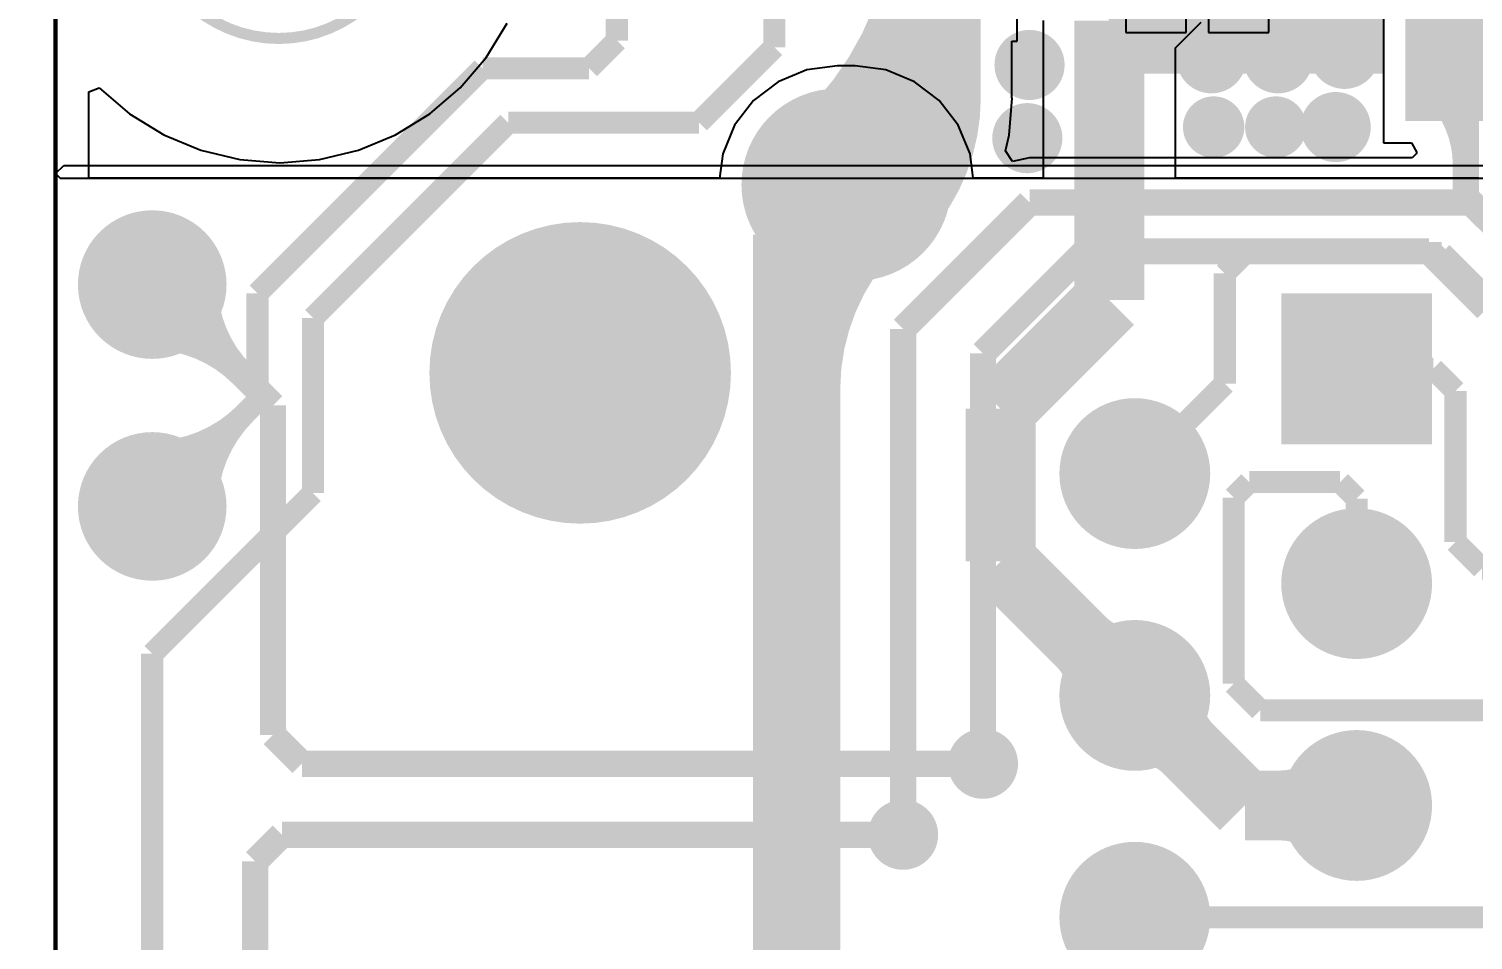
# Model space of a CAD drawing. Extents: x 56.2 to 141.8, y 48 to 96.4.
# Drawn here: x 67.77 to 84.3, y 78.91 to 89.34 of the extents above; entities that cross this region are included whole.
import ezdxf

# ---------------------------------------------------------------- set-up
doc = ezdxf.new("R2010")
doc.units = 0
doc.header["$MEASUREMENT"] = 0
doc.layers.get('0').update_dxf_attribs({"linetype": 'CONTINUOUS'})
doc.layers.get('Defpoints').update_dxf_attribs({"linetype": 'CONTINUOUS'})
for name, color, linetype in [('BOTTOMLAYER', 5, 'CONTINUOUS'), ('BOTTOMSOLDER', 6, 'CONTINUOUS'), ('KEEPOUTLAYER', 6, 'CONTINUOUS'), ('MULTILAYER', 9, 'CONTINUOUS'), ('TOPLAYER', 1, 'CONTINUOUS'), ('TOPPASTE', 8, 'CONTINUOUS'), ('TOPSOLDER', 216, 'CONTINUOUS')]:
    doc.layers.add(name, color=color, linetype=linetype)
doc.dimstyles.get("Standard").update_dxf_attribs({"dimtxt": 1, "dimasz": 0.18, "dimexe": 0.18, "dimexo": 0.0625, "dimgap": 0.09, "dimtad": 0, "dimtih": 1, "dimtoh": 1, "dimzin": 0, "dimdsep": 46, "dimtxsty": 'Standard', "dimcen": 0.09, "dimclrd": 1, "dimclre": 1, "dimclrt": 3, "dimadec": 0, "dimazin": 0, "dimtfac": 1, "dimtofl": 0, "dimtmove": 0, "dimatfit": 3, "dimfxl": 1, "dimtolj": 1, "dimtzin": 0, "dimarcsym": 0})

# ---------------------------------------------------------------- blocks, each defined once
blk = doc.blocks.new('*D3')
at = {"color": 1, "linetype": 'Continuous', "lineweight": -2, "transparency": 16777216}
for p, q in [((69.877, 93.218), (64.472, 93.218)), ((64.652, 93.038), (64.652, 71.189)), ((64.652, 48.161), (64.652, 70.009)), ((69.877, 47.981), (64.472, 47.981))]:
    blk.add_line(p, q, dxfattribs=at)
at = {"color": 1, "linetype": 'Continuous', "transparency": 16777216}
for points in [[(64.622, 93.038), (64.682, 93.038), (64.652, 93.218)], [(64.622, 48.161), (64.682, 48.161), (64.652, 47.981)]]:
    blk.add_solid(points, dxfattribs=at)
at = {"layer": 'Defpoints', "color": 0, "linetype": 'Continuous', "transparency": 16777216}
for p in [(69.939, 93.218), (64.652, 47.981), (69.939, 47.981)]:
    blk.add_point(p, dxfattribs=at)
at = {"color": 3, "linetype": 'Continuous', "transparency": 16777216, "insert": (64.652, 70.599), "char_height": 1, "attachment_point": 5}
blk.add_mtext('\\A1;45.24', dxfattribs=at)
blk = doc.blocks.new('*D4')
at = {"color": 1, "linetype": 'Continuous', "lineweight": -2, "transparency": 16777216}
for p, q in [((70.564, 90.729), (57.738, 90.729)), ((57.918, 90.549), (57.918, 71.164)), ((57.918, 50.599), (57.918, 69.984)), ((70.499, 50.419), (57.738, 50.419))]:
    blk.add_line(p, q, dxfattribs=at)
at = {"color": 1, "linetype": 'Continuous', "transparency": 16777216}
for points in [[(57.888, 90.549), (57.948, 90.549), (57.918, 90.729)], [(57.888, 50.599), (57.948, 50.599), (57.918, 50.419)]]:
    blk.add_solid(points, dxfattribs=at)
at = {"layer": 'Defpoints', "color": 0, "linetype": 'Continuous', "transparency": 16777216}
for p in [(70.627, 90.729), (57.918, 50.419), (70.561, 50.419)]:
    blk.add_point(p, dxfattribs=at)
at = {"color": 3, "linetype": 'Continuous', "transparency": 16777216, "insert": (57.918, 70.574), "char_height": 1, "attachment_point": 5}
blk.add_mtext('\\A1;40.31', dxfattribs=at)

msp = doc.modelspace()

# ---------------------------------------------------------------- linework, layer by layer
at = {"layer": 'BOTTOMLAYER'}
for p, q in [((73.001759, 89.010993), (73.241375, 89.402008)), ((79.38053, 89.4334), (79.38053, 87.63)), ((80.89347, 89.120058), (81.186942, 89.41353)), ((72.703926, 88.662274), (73.001759, 89.010993)), ((80.89347, 87.63), (80.89347, 89.120058)), ((76.673385, 88.86905), (76.344981, 88.733023)), ((77.025805, 88.915448), (76.673385, 88.86905)), ((77.225804, 88.915448), (77.025805, 88.915448)), ((77.578224, 88.86905), (77.225804, 88.915448)), ((77.906629, 88.733023), (77.578224, 88.86905)), ((68.454344, 88.619282), (68.570874, 88.662274)), ((68.570874, 88.662274), (68.919593, 88.364441)), ((72.355207, 88.364441), (72.703926, 88.662274)), ((76.344981, 88.733023), (76.062975, 88.51663)), ((78.188635, 88.51663), (77.906629, 88.733023)), ((68.454344, 87.63), (68.454344, 88.619282)), ((76.062975, 88.51663), (75.846582, 88.234624)), ((78.405027, 88.234624), (78.188635, 88.51663)), ((68.919593, 88.364441), (69.310608, 88.124825)), ((71.964192, 88.124825), (72.355207, 88.364441)), ((75.846582, 88.234624), (75.710555, 87.90622)), ((78.541055, 87.90622), (78.405027, 88.234624)), ((69.310608, 88.124825), (69.734295, 87.949329)), ((71.540505, 87.949329), (71.964192, 88.124825)), ((69.734295, 87.949329), (70.180218, 87.842273)), ((70.180218, 87.842273), (70.6374, 87.806291)), ((70.6374, 87.806291), (71.094582, 87.842273)), ((71.094582, 87.842273), (71.540505, 87.949329)), ((75.710555, 87.90622), (75.67419, 87.63)), ((78.57742, 87.63), (78.541055, 87.90622)), ((68.072, 71.7042), (68.072, 87.6808)), ((68.072, 87.6808), (68.1228, 87.63)), ((68.1228, 87.63), (84.8106, 87.63)), ((75.67419, 87.63), (68.454344, 87.63)), ((79.38053, 87.63), (78.57742, 87.63)), ((84.363001, 87.63), (80.89347, 87.63))]:
    msp.add_line(p, q, dxfattribs=at)
for points, const_width in [([(80.137, 89.4334), (80.8736, 90.17)], 0.800001), ([(80.137, 86.233), (80.137, 89.4334)], 0.800001), ([(77.025805, 87.5538), (77.225804, 87.5538)], 2.000001), ([(81.4578, 86.5378), (81.693202, 86.773202)], 0.254), ([(81.693202, 86.773202), (83.940198, 86.773202)], 0.254), ([(83.940198, 86.773202), (85.344, 85.3694)], 0.254), ([(81.4578, 85.276794), (81.4578, 86.5378)], 0.254), ([(69.178195, 86.4108), (70.5612, 85.027795)], 0.299999), ([(78.8924, 84.9884), (80.137, 86.233)], 0.800001), ([(82.967805, 85.446801), (83.844199, 85.446801)], 0.254), ([(83.844199, 85.446801), (84.0994, 85.1916)], 0.254), ([(78.8924, 83.242203), (78.8924, 84.9884)], 0.800001), ([(80.427805, 84.246799), (81.4578, 85.276794)], 0.254), ([(70.5612, 81.2546), (70.5612, 85.027795)], 0.299999), ([(84.0994, 83.4644), (84.0994, 85.1916)], 0.254), ([(81.5594, 83.9724), (81.7372, 84.1502)], 0.254), ([(81.7372, 84.1502), (82.7786, 84.1502)], 0.254), ([(82.7786, 84.1502), (82.967805, 83.960995)], 0.254), ([(81.5594, 81.840601), (81.5594, 83.9724)], 0.254), ([(82.967805, 82.986801), (82.967805, 83.960995)], 0.254), ([(78.8924, 83.242203), (80.427805, 81.706799)], 0.800001), ([(84.0994, 83.4644), (84.4042, 83.1596)], 0.254), ([(84.4042, 83.1596), (85.5218, 83.1596)], 0.254), ([(80.427805, 81.706799), (81.687802, 80.446801)], 0.800001), ([(81.5594, 81.840601), (81.8642, 81.535801)], 0.254), ([(81.8642, 81.535801), (86.7664, 81.535801)], 0.254), ([(70.5612, 81.2546), (70.8914, 80.9244)], 0.299999), ([(70.8914, 80.9244), (78.6892, 80.9244)], 0.299999), ([(81.687802, 80.446801), (82.967805, 80.446801)], 0.800001), ([(70.358, 79.8068), (70.6628, 80.1116)], 0.299999), ([(70.6628, 80.1116), (77.7748, 80.1116)], 0.299999), ([(70.358, 74.382605), (70.358, 79.8068)], 0.299999), ([(80.427805, 79.166799), (85.598, 79.166799)], 0.254)]:
    msp.add_lwpolyline(points, dxfattribs=dict(at, const_width=const_width))
for points, const_width in [([(81.1554, 89.0016, 1), (81.4554, 89.0016, 1)], 0.299999), ([(81.9174, 89.0016, 1), (82.2174, 89.0016, 1)], 0.299999), ([(82.6794, 89.0524, 1), (82.9794, 89.0524, 1)], 0.299999), ([(79.0726, 88.9254, 1), (79.3726, 88.9254, 1)], 0.299999), ([(76.525806, 87.5538, 1), (77.525804, 87.5538, 1)], 1.000001), ([(76.725805, 87.5538, 1), (77.725803, 87.5538, 1)], 1.000001), ([(81.205802, 88.2142, 1), (81.455798, 88.2142, 1)], 0.249999), ([(81.917002, 88.2142, 1), (82.166998, 88.2142, 1)], 0.249999), ([(82.5778, 88.2142, 1), (82.8778, 88.2142, 1)], 0.299999), ([(79.0472, 88.0872, 1), (79.3472, 88.0872, 1)], 0.299999), ([(68.803545, 86.4108, 1), (69.552845, 86.4108, 1)], 0.7493), ([(73.265309, 85.39988, 1), (74.8903, 85.39988, 1)], 1.62499), ([(69.702497, 86.4108, 1), (69.852494, 86.4108, 1)], 0.15), ([(69.702497, 86.4108, 1), (69.852494, 86.4108, 1)], 0.15), ([(69.702497, 86.4108, 1), (69.852494, 86.4108, 1)], 0.15), ([(69.103197, 85.8115, 1), (69.253194, 85.8115, 1)], 0.15), ([(69.103197, 85.8115, 1), (69.253194, 85.8115, 1)], 0.15), ([(69.103197, 85.8115, 1), (69.253194, 85.8115, 1)], 0.15), ([(70.126266, 85.387729, 1), (70.276263, 85.387729, 1)], 0.15), ([(70.126266, 85.387729, 1), (70.276263, 85.387729, 1)], 0.15), ([(70.126266, 85.387729, 1), (70.276263, 85.387729, 1)], 0.15), ([(70.126268, 85.387731, 1), (70.276265, 85.387731, 1)], 0.15), ([(70.126268, 85.387731, 1), (70.276265, 85.387731, 1)], 0.15), ([(70.126268, 85.387731, 1), (70.276265, 85.387731, 1)], 0.15), ([(80.046805, 84.246799, 1), (80.808805, 84.246799, 1)], 0.762), ([(68.803545, 83.8708, 1), (69.552845, 83.8708, 1)], 0.7493), ([(82.586805, 82.986801, 1), (83.348805, 82.986801, 1)], 0.762), ([(79.609833, 82.324773, 1), (80.009832, 82.324773, 1)], 0.399999), ([(79.609833, 82.324773, 1), (80.009832, 82.324773, 1)], 0.399999), ([(79.609833, 82.324773, 1), (80.009832, 82.324773, 1)], 0.399999), ([(79.609833, 82.324771, 1), (80.009832, 82.324771, 1)], 0.399999), ([(79.609833, 82.324771, 1), (80.009832, 82.324771, 1)], 0.399999), ([(79.609833, 82.324771, 1), (80.009832, 82.324771, 1)], 0.399999), ([(80.046805, 81.706799, 1), (80.808805, 81.706799, 1)], 0.762), ([(80.227805, 82.0688, 1), (80.627804, 82.0688, 1)], 0.399999), ([(80.227805, 82.0688, 1), (80.627804, 82.0688, 1)], 0.399999), ([(80.227805, 82.0688, 1), (80.627804, 82.0688, 1)], 0.399999), ([(79.865807, 81.706799, 1), (80.265806, 81.706799, 1)], 0.399999), ([(79.865807, 81.706799, 1), (80.265806, 81.706799, 1)], 0.399999), ([(79.865807, 81.706799, 1), (80.265806, 81.706799, 1)], 0.399999), ([(80.589803, 81.706799, 1), (80.989802, 81.706799, 1)], 0.399999), ([(80.589803, 81.706799, 1), (80.989802, 81.706799, 1)], 0.399999), ([(80.589803, 81.706799, 1), (80.989802, 81.706799, 1)], 0.399999), ([(80.227805, 81.344798, 1), (80.627804, 81.344798, 1)], 0.399999), ([(80.227805, 81.344798, 1), (80.627804, 81.344798, 1)], 0.399999), ([(80.227805, 81.344798, 1), (80.627804, 81.344798, 1)], 0.399999), ([(80.845777, 81.088827, 1), (81.245776, 81.088827, 1)], 0.399999), ([(80.845777, 81.088827, 1), (81.245776, 81.088827, 1)], 0.399999), ([(80.845777, 81.088827, 1), (81.245776, 81.088827, 1)], 0.399999), ([(80.845777, 81.088824, 1), (81.245776, 81.088824, 1)], 0.399999), ([(80.845777, 81.088824, 1), (81.245776, 81.088824, 1)], 0.399999), ([(80.845777, 81.088824, 1), (81.245776, 81.088824, 1)], 0.399999), ([(78.5392, 80.9244, 1), (78.8392, 80.9244, 1)], 0.299999), ([(82.586805, 80.446801, 1), (83.348805, 80.446801, 1)], 0.762), ([(78.252071, 80.9244, 1), (78.402068, 80.9244, 1)], 0.15), ([(78.252071, 80.9244, 1), (78.402068, 80.9244, 1)], 0.15), ([(78.252071, 80.9244, 1), (78.402068, 80.9244, 1)], 0.15), ([(78.252071, 80.9244, 1), (78.402068, 80.9244, 1)], 0.15), ([(78.252071, 80.9244, 1), (78.402068, 80.9244, 1)], 0.15), ([(78.252071, 80.9244, 1), (78.402068, 80.9244, 1)], 0.15), ([(78.508136, 81.030465, 1), (78.658133, 81.030465, 1)], 0.15), ([(78.508136, 81.030465, 1), (78.658133, 81.030465, 1)], 0.15), ([(78.508136, 81.030465, 1), (78.658133, 81.030465, 1)], 0.15), ([(82.511831, 80.702775, 1), (82.911831, 80.702775, 1)], 0.399999), ([(82.511831, 80.702775, 1), (82.911831, 80.702775, 1)], 0.399999), ([(82.511831, 80.702775, 1), (82.911831, 80.702775, 1)], 0.399999), ([(78.508136, 80.818335, 1), (78.658133, 80.818335, 1)], 0.15), ([(78.508136, 80.818335, 1), (78.658133, 80.818335, 1)], 0.15), ([(78.508136, 80.818335, 1), (78.658133, 80.818335, 1)], 0.15), ([(81.89386, 80.446801, 1), (82.293859, 80.446801, 1)], 0.399999), ([(81.89386, 80.446801, 1), (82.293859, 80.446801, 1)], 0.399999), ([(81.89386, 80.446801, 1), (82.293859, 80.446801, 1)], 0.399999), ([(81.89386, 80.446801, 1), (82.293859, 80.446801, 1)], 0.399999), ([(81.89386, 80.446801, 1), (82.293859, 80.446801, 1)], 0.399999), ([(81.89386, 80.446801, 1), (82.293859, 80.446801, 1)], 0.399999), ([(82.511831, 80.190828, 1), (82.911831, 80.190828, 1)], 0.399999), ([(82.511831, 80.190828, 1), (82.911831, 80.190828, 1)], 0.399999), ([(82.511831, 80.190828, 1), (82.911831, 80.190828, 1)], 0.399999), ([(77.6248, 80.1116, 1), (77.9248, 80.1116, 1)], 0.299999), ([(77.593736, 80.217665, 1), (77.743733, 80.217665, 1)], 0.15), ([(77.593736, 80.217665, 1), (77.743733, 80.217665, 1)], 0.15), ([(77.593736, 80.217665, 1), (77.743733, 80.217665, 1)], 0.15), ([(77.337671, 80.1116, 1), (77.487668, 80.1116, 1)], 0.15), ([(77.337671, 80.1116, 1), (77.487668, 80.1116, 1)], 0.15), ([(77.337671, 80.1116, 1), (77.487668, 80.1116, 1)], 0.15), ([(77.337671, 80.1116, 1), (77.487668, 80.1116, 1)], 0.15), ([(77.337671, 80.1116, 1), (77.487668, 80.1116, 1)], 0.15), ([(77.337671, 80.1116, 1), (77.487668, 80.1116, 1)], 0.15), ([(77.593736, 80.005535, 1), (77.743733, 80.005535, 1)], 0.15), ([(77.593736, 80.005535, 1), (77.743733, 80.005535, 1)], 0.15), ([(77.593736, 80.005535, 1), (77.743733, 80.005535, 1)], 0.15), ([(80.046805, 79.166799, 1), (80.808805, 79.166799, 1)], 0.762)]:
    msp.add_lwpolyline(points, format="xyb", close=True, dxfattribs=dict(at, const_width=const_width))
for points, const_width in [([(70.201264, 85.387729, -0.198912), (69.777496, 86.4108)], 0.299999), ([(70.201264, 85.387729, -0.198912), (69.777496, 86.4108)], 0.299999), ([(70.201264, 85.387729, -0.198912), (69.777496, 86.4108)], 0.299999), ([(69.178195, 85.8115, -0.198912), (70.201267, 85.387731)], 0.299999), ([(69.178195, 85.8115, -0.198912), (70.201267, 85.387731)], 0.299999), ([(69.178195, 85.8115, -0.198912), (70.201267, 85.387731)], 0.299999), ([(80.427805, 82.0688, -0.198912), (79.809833, 82.324773)], 0.800001), ([(80.427805, 82.0688, -0.198912), (79.809833, 82.324773)], 0.800001), ([(80.427805, 82.0688, -0.198912), (79.809833, 82.324773)], 0.800001), ([(79.809833, 82.324771, -0.198912), (80.065806, 81.706799)], 0.800001), ([(79.809833, 82.324771, -0.198912), (80.065806, 81.706799)], 0.800001), ([(79.809833, 82.324771, -0.198912), (80.065806, 81.706799)], 0.800001), ([(81.045776, 81.088827, -0.198912), (80.789803, 81.706799)], 0.800001), ([(81.045776, 81.088827, -0.198912), (80.789803, 81.706799)], 0.800001), ([(81.045776, 81.088827, -0.198912), (80.789803, 81.706799)], 0.800001), ([(80.427805, 81.344798, -0.198912), (81.045776, 81.088824)], 0.800001), ([(80.427805, 81.344798, -0.198912), (81.045776, 81.088824)], 0.800001), ([(80.427805, 81.344798, -0.198912), (81.045776, 81.088824)], 0.800001), ([(78.583135, 81.030465, -0.198912), (78.32707, 80.9244)], 0.299999), ([(78.583135, 81.030465, -0.198912), (78.32707, 80.9244)], 0.299999), ([(78.583135, 81.030465, -0.198912), (78.32707, 80.9244)], 0.299999), ([(78.32707, 80.9244, -0.198912), (78.583135, 80.818335)], 0.299999), ([(78.32707, 80.9244, -0.198912), (78.583135, 80.818335)], 0.299999), ([(78.32707, 80.9244, -0.198912), (78.583135, 80.818335)], 0.299999), ([(82.711831, 80.702775, -0.198912), (82.093859, 80.446801)], 0.800001), ([(82.711831, 80.702775, -0.198912), (82.093859, 80.446801)], 0.800001), ([(82.711831, 80.702775, -0.198912), (82.093859, 80.446801)], 0.800001), ([(82.093859, 80.446801, -0.198912), (82.711831, 80.190828)], 0.800001), ([(82.093859, 80.446801, -0.198912), (82.711831, 80.190828)], 0.800001), ([(82.093859, 80.446801, -0.198912), (82.711831, 80.190828)], 0.800001), ([(77.668735, 80.217665, -0.198912), (77.41267, 80.1116)], 0.299999), ([(77.668735, 80.217665, -0.198912), (77.41267, 80.1116)], 0.299999), ([(77.668735, 80.217665, -0.198912), (77.41267, 80.1116)], 0.299999), ([(77.41267, 80.1116, -0.198912), (77.668735, 80.005535)], 0.299999), ([(77.41267, 80.1116, -0.198912), (77.668735, 80.005535)], 0.299999), ([(77.41267, 80.1116, -0.198912), (77.668735, 80.005535)], 0.299999)]:
    msp.add_lwpolyline(points, format="xyb", dxfattribs=dict(at, const_width=const_width))
msp.add_solid([(83.729805, 86.208801), (82.205805, 86.208801), (83.729805, 84.684801), (82.205805, 84.684801)], dxfattribs=at)
at = {"layer": 'BOTTOMSOLDER'}
for points, const_width in [([(79.0218, 88.9254, 1), (79.4234, 88.9254, 1)], 0.401599), ([(81.1046, 89.0016, 1), (81.5062, 89.0016, 1)], 0.401599), ([(81.8666, 89.0016, 1), (82.2682, 89.0016, 1)], 0.401599), ([(82.6286, 89.0524, 1), (83.0302, 89.0524, 1)], 0.401599), ([(76.475006, 87.5538, 1), (77.576604, 87.5538, 1)], 1.101601), ([(76.675005, 87.5538, 1), (77.776603, 87.5538, 1)], 1.101601), ([(78.9964, 88.0872, 1), (79.398, 88.0872, 1)], 0.401599), ([(81.155002, 88.2142, 1), (81.506598, 88.2142, 1)], 0.351599), ([(81.866202, 88.2142, 1), (82.217798, 88.2142, 1)], 0.351599), ([(82.527, 88.2142, 1), (82.9286, 88.2142, 1)], 0.401599), ([(68.752745, 86.4108, 1), (69.603645, 86.4108, 1)], 0.8509), ([(73.214509, 85.39988, 1), (74.9411, 85.39988, 1)], 1.72659), ([(79.996005, 84.246799, 1), (80.859605, 84.246799, 1)], 0.8636), ([(68.752745, 83.8708, 1), (69.603645, 83.8708, 1)], 0.8509), ([(82.536005, 82.986801, 1), (83.399605, 82.986801, 1)], 0.8636), ([(79.996005, 81.706799, 1), (80.859605, 81.706799, 1)], 0.8636), ([(78.4884, 80.9244, 1), (78.89, 80.9244, 1)], 0.401599), ([(82.536005, 80.446801, 1), (83.399605, 80.446801, 1)], 0.8636), ([(77.574, 80.1116, 1), (77.9756, 80.1116, 1)], 0.401599), ([(79.996005, 79.166799, 1), (80.859605, 79.166799, 1)], 0.8636)]:
    msp.add_lwpolyline(points, format="xyb", close=True, dxfattribs=dict(at, const_width=const_width))
at = {"layer": 'BOTTOMSOLDER', "const_width": 2.203201}
msp.add_lwpolyline([(77.025805, 87.5538), (77.225804, 87.5538)], dxfattribs=at)
at = {"layer": 'BOTTOMSOLDER'}
msp.add_solid([(83.831405, 86.310401), (82.104205, 86.310401), (83.831405, 84.583201), (82.104205, 84.583201)], dxfattribs=at)
at = {"layer": 'KEEPOUTLAYER', "const_width": 0.127}
msp.add_lwpolyline([(72.126599, 90.7288, 1), (69.1266, 90.7288, 1)], format="xyb", close=True, dxfattribs=at)
at = {"layer": 'KEEPOUTLAYER', "const_width": 0.05}
msp.add_lwpolyline([(68.072, 49.7586), (68.072, 91.0844)], dxfattribs=at)
at = {"layer": 'MULTILAYER'}
for points, const_width in [([(81.1554, 89.0016, 1), (81.4554, 89.0016, 1)], 0.299999), ([(81.9174, 89.0016, 1), (82.2174, 89.0016, 1)], 0.299999), ([(82.6794, 89.0524, 1), (82.9794, 89.0524, 1)], 0.299999), ([(79.0726, 88.9254, 1), (79.3726, 88.9254, 1)], 0.299999), ([(76.525806, 87.5538, 1), (77.525804, 87.5538, 1)], 1.000001), ([(76.725805, 87.5538, 1), (77.725803, 87.5538, 1)], 1.000001), ([(81.205802, 88.2142, 1), (81.455798, 88.2142, 1)], 0.249999), ([(81.917002, 88.2142, 1), (82.166998, 88.2142, 1)], 0.249999), ([(82.5778, 88.2142, 1), (82.8778, 88.2142, 1)], 0.299999), ([(79.0472, 88.0872, 1), (79.3472, 88.0872, 1)], 0.299999), ([(68.803545, 86.4108, 1), (69.552845, 86.4108, 1)], 0.7493), ([(73.265309, 85.39988, 1), (74.8903, 85.39988, 1)], 1.62499), ([(80.046805, 84.246799, 1), (80.808805, 84.246799, 1)], 0.762), ([(68.803545, 83.8708, 1), (69.552845, 83.8708, 1)], 0.7493), ([(82.586805, 82.986801, 1), (83.348805, 82.986801, 1)], 0.762), ([(80.046805, 81.706799, 1), (80.808805, 81.706799, 1)], 0.762), ([(78.5392, 80.9244, 1), (78.8392, 80.9244, 1)], 0.299999), ([(82.586805, 80.446801, 1), (83.348805, 80.446801, 1)], 0.762), ([(77.6248, 80.1116, 1), (77.9248, 80.1116, 1)], 0.299999), ([(80.046805, 79.166799, 1), (80.808805, 79.166799, 1)], 0.762)]:
    msp.add_lwpolyline(points, format="xyb", close=True, dxfattribs=dict(at, const_width=const_width))
at = {"layer": 'MULTILAYER', "const_width": 2.000001}
msp.add_lwpolyline([(77.025805, 87.5538), (77.225804, 87.5538)], dxfattribs=at)
at = {"layer": 'MULTILAYER'}
msp.add_solid([(83.729805, 86.208801), (82.205805, 86.208801), (83.729805, 84.684801), (82.205805, 84.684801)], dxfattribs=at)
at = {"layer": 'TOPLAYER'}
for p, q in [((81.017397, 89.295399), (81.017397, 90.449397)), ((81.271397, 90.449397), (81.271397, 89.295399)), ((81.963397, 89.295399), (81.963397, 89.756198)), ((83.276397, 89.714596), (83.276397, 88.034602)), ((79.079397, 89.1994), (79.079397, 89.4842)), ((80.325397, 89.4842), (80.325397, 89.295399)), ((80.325397, 89.295399), (81.017397, 89.295399)), ((81.271397, 89.295399), (81.963397, 89.295399)), ((79.021732, 88.592393), (79.021732, 89.1994)), ((79.021732, 89.1994), (79.079397, 89.1994)), ((78.989502, 88.122973), (79.022712, 88.544966)), ((79.01861, 88.56868), (79.021732, 88.592393)), ((79.021732, 88.544966), (79.01861, 88.56868)), ((79.022712, 88.544966), (79.021732, 88.544966)), ((78.946317, 87.943101), (78.989502, 88.122973)), ((83.276397, 88.034602), (83.596975, 88.034602)), ((83.596975, 88.034602), (83.656843, 87.922598)), ((79.027513, 87.82159), (78.946317, 87.943101)), ((79.2226, 87.860396), (79.027513, 87.82159)), ((83.605014, 87.860396), (79.2226, 87.860396)), ((83.648133, 87.909563), (83.605014, 87.860396)), ((83.656843, 87.922598), (83.648133, 87.909563)), ((68.072, 87.6808), (68.165289, 87.774089)), ((68.072, 71.8312), (68.072, 87.6808)), ((68.165289, 87.774089), (84.869711, 87.774089))]:
    msp.add_line(p, q, dxfattribs=at)
for points, const_width in [([(78.164398, 90.804843, -0.211367), (76.889549, 87.923845)], 1.000001), ([(78.164398, 90.804843, -0.211367), (76.889549, 87.923845)], 1.000001), ([(78.164398, 88.544966, -0.211367), (77.56206, 87.183755)], 1.000001), ([(78.164398, 88.544966, -0.211367), (77.56206, 87.183755)], 1.000001), ([(83.868656, 88.626861, -0.198912), (84.218396, 87.782517)], 0.299999), ([(83.868656, 88.626861, -0.198912), (84.218396, 87.782517)], 0.299999), ([(84.218396, 88.395729, -0.198912), (84.314134, 88.626864)], 0.299999), ([(84.218396, 88.395729, -0.198912), (84.314134, 88.626864)], 0.299999), ([(76.5556, 85.211519, -0.198912), (77.379358, 87.200247)], 1.000001), ([(76.5556, 85.211519, -0.198912), (77.379358, 87.200247)], 1.000001), ([(76.5556, 85.211519, -0.198912), (77.379358, 87.200247)], 1.000001), ([(70.240528, 84.933132, -0.198912), (69.178195, 84.4931)], 0.254), ([(70.240528, 84.933132, -0.198912), (69.178195, 84.4931)], 0.254), ([(70.240528, 84.933132, -0.198912), (69.178195, 84.4931)], 0.254), ([(70.240528, 84.933132, -0.198912), (69.178195, 84.4931)], 0.254), ([(70.240528, 84.933132, -0.198912), (69.178195, 84.4931)], 0.254), ([(70.240528, 84.933132, -0.198912), (69.178195, 84.4931)], 0.254), ([(70.240528, 84.933132, -0.198912), (69.178195, 84.4931)], 0.254), ([(70.240528, 84.933132, -0.198912), (69.178195, 84.4931)], 0.254), ([(70.240528, 84.933132, -0.198912), (69.178195, 84.4931)], 0.254), ([(70.240528, 84.933132, -0.198912), (69.178195, 84.4931)], 0.254), ([(70.240528, 84.933132, -0.198912), (69.178195, 84.4931)], 0.254), ([(70.240528, 84.933132, -0.198912), (69.178195, 84.4931)], 0.254), ([(70.240528, 84.933132, -0.198912), (69.178195, 84.4931)], 0.254), ([(70.240528, 84.933132, -0.198912), (69.178195, 84.4931)], 0.254), ([(69.800495, 83.8708, -0.198912), (70.240528, 84.933132)], 0.254), ([(69.800495, 83.8708, -0.198912), (70.240528, 84.933132)], 0.254), ([(69.800495, 83.8708, -0.198912), (70.240528, 84.933132)], 0.254), ([(69.800495, 83.8708, -0.198912), (70.240528, 84.933132)], 0.254), ([(69.800495, 83.8708, -0.198912), (70.240528, 84.933132)], 0.254), ([(69.800495, 83.8708, -0.198912), (70.240528, 84.933132)], 0.254), ([(69.800495, 83.8708, -0.198912), (70.240528, 84.933132)], 0.254), ([(69.800495, 83.8708, -0.198912), (70.240528, 84.933132)], 0.254), ([(69.800495, 83.8708, -0.198912), (70.240528, 84.933132)], 0.254), ([(69.800495, 83.8708, -0.198912), (70.240528, 84.933132)], 0.254), ([(69.800495, 83.8708, -0.198912), (70.240528, 84.933132)], 0.254), ([(69.800495, 83.8708, -0.198912), (70.240528, 84.933132)], 0.254), ([(69.800495, 83.8708, -0.198912), (70.240528, 84.933132)], 0.254), ([(69.800495, 83.8708, -0.198912), (70.240528, 84.933132)], 0.254), ([(69.806924, 84.499526, -0.198912), (69.178195, 84.2391)], 0.254), ([(69.806924, 84.499526, -0.198912), (69.178195, 84.2391)], 0.254), ([(69.806924, 84.499526, -0.198912), (69.178195, 84.2391)], 0.254), ([(69.806924, 84.499526, -0.198912), (69.178195, 84.2391)], 0.254), ([(69.806924, 84.499526, -0.198912), (69.178195, 84.2391)], 0.254), ([(69.806924, 84.499526, -0.198912), (69.178195, 84.2391)], 0.254), ([(69.806924, 84.499526, -0.198912), (69.178195, 84.2391)], 0.254), ([(69.806924, 84.499526, -0.198912), (69.178195, 84.2391)], 0.254), ([(69.806924, 84.499526, -0.198912), (69.178195, 84.2391)], 0.254), ([(69.806924, 84.499526, -0.198912), (69.178195, 84.2391)], 0.254), ([(69.806924, 84.499526, -0.198912), (69.178195, 84.2391)], 0.254), ([(69.806924, 84.499526, -0.198912), (69.178195, 84.2391)], 0.254), ([(69.806924, 84.499526, -0.198912), (69.178195, 84.2391)], 0.254), ([(69.806924, 84.499526, -0.198912), (69.178195, 84.2391)], 0.254), ([(69.546495, 83.8708, -0.198912), (69.806922, 84.499529)], 0.254), ([(69.546495, 83.8708, -0.198912), (69.806922, 84.499529)], 0.254), ([(69.546495, 83.8708, -0.198912), (69.806922, 84.499529)], 0.254), ([(69.546495, 83.8708, -0.198912), (69.806922, 84.499529)], 0.254), ([(69.546495, 83.8708, -0.198912), (69.806922, 84.499529)], 0.254), ([(69.546495, 83.8708, -0.198912), (69.806922, 84.499529)], 0.254), ([(69.546495, 83.8708, -0.198912), (69.806922, 84.499529)], 0.254), ([(69.546495, 83.8708, -0.198912), (69.806922, 84.499529)], 0.254), ([(69.546495, 83.8708, -0.198912), (69.806922, 84.499529)], 0.254), ([(69.546495, 83.8708, -0.198912), (69.806922, 84.499529)], 0.254), ([(69.546495, 83.8708, -0.198912), (69.806922, 84.499529)], 0.254), ([(69.546495, 83.8708, -0.198912), (69.806922, 84.499529)], 0.254), ([(69.546495, 83.8708, -0.198912), (69.806922, 84.499529)], 0.254), ([(69.546495, 83.8708, -0.198912), (69.806922, 84.499529)], 0.254), ([(78.6892, 81.28653, -0.198912), (78.583135, 81.030465)], 0.299999), ([(78.6892, 81.28653, -0.198912), (78.583135, 81.030465)], 0.299999), ([(78.6892, 81.28653, -0.198912), (78.583135, 81.030465)], 0.299999), ([(78.795265, 81.030465, -0.198912), (78.6892, 81.28653)], 0.299999), ([(78.795265, 81.030465, -0.198912), (78.6892, 81.28653)], 0.299999), ([(78.795265, 81.030465, -0.198912), (78.6892, 81.28653)], 0.299999), ([(77.7748, 80.47373, -0.198912), (77.668735, 80.217665)], 0.299999), ([(77.7748, 80.47373, -0.198912), (77.668735, 80.217665)], 0.299999), ([(77.7748, 80.47373, -0.198912), (77.668735, 80.217665)], 0.299999), ([(77.880865, 80.217665, -0.198912), (77.7748, 80.47373)], 0.299999), ([(77.880865, 80.217665, -0.198912), (77.7748, 80.47373)], 0.299999), ([(77.880865, 80.217665, -0.198912), (77.7748, 80.47373)], 0.299999)]:
    msp.add_lwpolyline(points, format="xyb", dxfattribs=dict(at, const_width=const_width))
for points, const_width in [([(78.164398, 88.592393), (78.164398, 90.805)], 1.000001), ([(74.4982, 89.2048), (74.4982, 90.288996)], 0.254), ([(76.3016, 89.1286), (76.3016, 90.289002)], 0.254), ([(74.180362, 88.886962), (74.4982, 89.2048)], 0.254), ([(75.438, 88.265), (76.3016, 89.1286)], 0.254), ([(70.3834, 86.3092), (72.961162, 88.886962)], 0.254), ([(72.961162, 88.886962), (74.180362, 88.886962)], 0.254), ([(77.125805, 87.5538), (78.164398, 88.592393)], 1.000001), ([(84.218396, 87.409404), (84.218396, 88.8492)], 0.299999), ([(77.025805, 87.5538), (77.225804, 87.5538)], 2.000001), ([(71.0184, 86.0298), (73.2536, 88.265)], 0.254), ([(73.2536, 88.265), (75.438, 88.265)], 0.254), ([(76.5556, 86.983595), (77.125805, 87.5538)], 1.000001), ([(76.5556, 72.683395), (76.5556, 86.983595)], 1.000001), ([(77.7748, 85.9028), (79.2226, 87.3506)], 0.299999), ([(79.2226, 87.3506), (84.2772, 87.3506)], 0.299999), ([(84.218396, 87.409404), (84.2772, 87.3506)], 0.299999), ([(84.2772, 87.3506), (85.036868, 86.590932)], 0.299999), ([(78.6892, 85.6234), (79.8576, 86.7918)], 0.299999), ([(79.8576, 86.7918), (83.7946, 86.7918)], 0.299999), ([(83.7946, 86.7918), (84.455, 86.1314)], 0.299999), ([(70.3834, 85.076005), (70.3834, 86.3092)], 0.254), ([(71.0184, 84.0232), (71.0184, 86.0298)], 0.254), ([(77.7748, 80.1116), (77.7748, 85.9028)], 0.299999), ([(78.6892, 80.9244), (78.6892, 85.6234)], 0.299999), ([(69.178195, 83.8708), (70.3834, 85.076005)], 0.254), ([(69.178195, 82.182995), (71.0184, 84.0232)], 0.254), ([(69.178195, 75.7428), (69.178195, 82.182995)], 0.254)]:
    msp.add_lwpolyline(points, dxfattribs=dict(at, const_width=const_width))
for points, const_width in [([(81.1554, 89.0016, 1), (81.4554, 89.0016, 1)], 0.299999), ([(81.9174, 89.0016, 1), (82.2174, 89.0016, 1)], 0.299999), ([(82.6794, 89.0524, 1), (82.9794, 89.0524, 1)], 0.299999), ([(79.0726, 88.9254, 1), (79.3726, 88.9254, 1)], 0.299999), ([(77.914398, 88.544966, 1), (78.414397, 88.544966, 1)], 0.499999), ([(77.914398, 88.544966, 1), (78.414397, 88.544966, 1)], 0.499999), ([(83.793658, 88.626861, 1), (83.943655, 88.626861, 1)], 0.15), ([(83.793658, 88.626861, 1), (83.943655, 88.626861, 1)], 0.15), ([(84.239136, 88.626864, 1), (84.389133, 88.626864, 1)], 0.15), ([(84.239136, 88.626864, 1), (84.389133, 88.626864, 1)], 0.15), ([(76.525806, 87.5538, 1), (77.525804, 87.5538, 1)], 1.000001), ([(76.725805, 87.5538, 1), (77.725803, 87.5538, 1)], 1.000001), ([(81.205802, 88.2142, 1), (81.455798, 88.2142, 1)], 0.249999), ([(81.917002, 88.2142, 1), (82.166998, 88.2142, 1)], 0.249999), ([(82.5778, 88.2142, 1), (82.8778, 88.2142, 1)], 0.299999), ([(84.143398, 88.395729, 1), (84.293395, 88.395729, 1)], 0.15), ([(84.143398, 88.395729, 1), (84.293395, 88.395729, 1)], 0.15), ([(76.63955, 87.923845, 1), (77.139549, 87.923845, 1)], 0.499999), ([(76.63955, 87.923845, 1), (77.139549, 87.923845, 1)], 0.499999), ([(79.0472, 88.0872, 1), (79.3472, 88.0872, 1)], 0.299999), ([(84.143398, 87.782517, 1), (84.293395, 87.782517, 1)], 0.15), ([(84.143398, 87.782517, 1), (84.293395, 87.782517, 1)], 0.15), ([(77.129358, 87.200247, 1), (77.629357, 87.200247, 1)], 0.499999), ([(77.129358, 87.200247, 1), (77.629357, 87.200247, 1)], 0.499999), ([(77.129358, 87.200247, 1), (77.629357, 87.200247, 1)], 0.499999), ([(77.31206, 87.183755, 1), (77.812059, 87.183755, 1)], 0.499999), ([(77.31206, 87.183755, 1), (77.812059, 87.183755, 1)], 0.499999), ([(68.803545, 86.4108, 1), (69.552845, 86.4108, 1)], 0.7493), ([(73.265309, 85.39988, 1), (74.8903, 85.39988, 1)], 1.62499), ([(76.3056, 85.211519, 1), (76.805599, 85.211519, 1)], 0.499999), ([(76.3056, 85.211519, 1), (76.805599, 85.211519, 1)], 0.499999), ([(76.3056, 85.211519, 1), (76.805599, 85.211519, 1)], 0.499999), ([(70.177028, 84.933132, 1), (70.304028, 84.933132, 1)], 0.127), ([(70.177028, 84.933132, 1), (70.304028, 84.933132, 1)], 0.127), ([(70.177028, 84.933132, 1), (70.304028, 84.933132, 1)], 0.127), ([(70.177028, 84.933132, 1), (70.304028, 84.933132, 1)], 0.127), ([(70.177028, 84.933132, 1), (70.304028, 84.933132, 1)], 0.127), ([(70.177028, 84.933132, 1), (70.304028, 84.933132, 1)], 0.127), ([(70.177028, 84.933132, 1), (70.304028, 84.933132, 1)], 0.127), ([(70.177028, 84.933132, 1), (70.304028, 84.933132, 1)], 0.127), ([(70.177028, 84.933132, 1), (70.304028, 84.933132, 1)], 0.127), ([(70.177028, 84.933132, 1), (70.304028, 84.933132, 1)], 0.127), ([(70.177028, 84.933132, 1), (70.304028, 84.933132, 1)], 0.127), ([(70.177028, 84.933132, 1), (70.304028, 84.933132, 1)], 0.127), ([(70.177028, 84.933132, 1), (70.304028, 84.933132, 1)], 0.127), ([(70.177028, 84.933132, 1), (70.304028, 84.933132, 1)], 0.127), ([(70.177028, 84.933132, 1), (70.304028, 84.933132, 1)], 0.127), ([(70.177028, 84.933132, 1), (70.304028, 84.933132, 1)], 0.127), ([(70.177028, 84.933132, 1), (70.304028, 84.933132, 1)], 0.127), ([(70.177028, 84.933132, 1), (70.304028, 84.933132, 1)], 0.127), ([(70.177028, 84.933132, 1), (70.304028, 84.933132, 1)], 0.127), ([(70.177028, 84.933132, 1), (70.304028, 84.933132, 1)], 0.127), ([(70.177028, 84.933132, 1), (70.304028, 84.933132, 1)], 0.127), ([(70.177028, 84.933132, 1), (70.304028, 84.933132, 1)], 0.127), ([(70.177028, 84.933132, 1), (70.304028, 84.933132, 1)], 0.127), ([(70.177028, 84.933132, 1), (70.304028, 84.933132, 1)], 0.127), ([(70.177028, 84.933132, 1), (70.304028, 84.933132, 1)], 0.127), ([(70.177028, 84.933132, 1), (70.304028, 84.933132, 1)], 0.127), ([(70.177028, 84.933132, 1), (70.304028, 84.933132, 1)], 0.127), ([(70.177028, 84.933132, 1), (70.304028, 84.933132, 1)], 0.127), ([(80.046805, 84.246799, 1), (80.808805, 84.246799, 1)], 0.762), ([(68.803545, 83.8708, 1), (69.552845, 83.8708, 1)], 0.7493), ([(69.114695, 84.4931, 1), (69.241695, 84.4931, 1)], 0.127), ([(69.114695, 84.4931, 1), (69.241695, 84.4931, 1)], 0.127), ([(69.114695, 84.4931, 1), (69.241695, 84.4931, 1)], 0.127), ([(69.114695, 84.4931, 1), (69.241695, 84.4931, 1)], 0.127), ([(69.114695, 84.4931, 1), (69.241695, 84.4931, 1)], 0.127), ([(69.114695, 84.4931, 1), (69.241695, 84.4931, 1)], 0.127), ([(69.114695, 84.4931, 1), (69.241695, 84.4931, 1)], 0.127), ([(69.114695, 84.4931, 1), (69.241695, 84.4931, 1)], 0.127), ([(69.114695, 84.4931, 1), (69.241695, 84.4931, 1)], 0.127), ([(69.114695, 84.4931, 1), (69.241695, 84.4931, 1)], 0.127), ([(69.114695, 84.4931, 1), (69.241695, 84.4931, 1)], 0.127), ([(69.114695, 84.4931, 1), (69.241695, 84.4931, 1)], 0.127), ([(69.114695, 84.4931, 1), (69.241695, 84.4931, 1)], 0.127), ([(69.114695, 84.4931, 1), (69.241695, 84.4931, 1)], 0.127), ([(69.743422, 84.499529, 1), (69.870422, 84.499529, 1)], 0.127), ([(69.743422, 84.499529, 1), (69.870422, 84.499529, 1)], 0.127), ([(69.743422, 84.499529, 1), (69.870422, 84.499529, 1)], 0.127), ([(69.743422, 84.499529, 1), (69.870422, 84.499529, 1)], 0.127), ([(69.743422, 84.499529, 1), (69.870422, 84.499529, 1)], 0.127), ([(69.743422, 84.499529, 1), (69.870422, 84.499529, 1)], 0.127), ([(69.743422, 84.499529, 1), (69.870422, 84.499529, 1)], 0.127), ([(69.743422, 84.499529, 1), (69.870422, 84.499529, 1)], 0.127), ([(69.743422, 84.499529, 1), (69.870422, 84.499529, 1)], 0.127), ([(69.743422, 84.499529, 1), (69.870422, 84.499529, 1)], 0.127), ([(69.743422, 84.499529, 1), (69.870422, 84.499529, 1)], 0.127), ([(69.743422, 84.499529, 1), (69.870422, 84.499529, 1)], 0.127), ([(69.743422, 84.499529, 1), (69.870422, 84.499529, 1)], 0.127), ([(69.743422, 84.499529, 1), (69.870422, 84.499529, 1)], 0.127), ([(69.743424, 84.499526, 1), (69.870424, 84.499526, 1)], 0.127), ([(69.743424, 84.499526, 1), (69.870424, 84.499526, 1)], 0.127), ([(69.743424, 84.499526, 1), (69.870424, 84.499526, 1)], 0.127), ([(69.743424, 84.499526, 1), (69.870424, 84.499526, 1)], 0.127), ([(69.743424, 84.499526, 1), (69.870424, 84.499526, 1)], 0.127), ([(69.743424, 84.499526, 1), (69.870424, 84.499526, 1)], 0.127), ([(69.743424, 84.499526, 1), (69.870424, 84.499526, 1)], 0.127), ([(69.743424, 84.499526, 1), (69.870424, 84.499526, 1)], 0.127), ([(69.743424, 84.499526, 1), (69.870424, 84.499526, 1)], 0.127), ([(69.743424, 84.499526, 1), (69.870424, 84.499526, 1)], 0.127), ([(69.743424, 84.499526, 1), (69.870424, 84.499526, 1)], 0.127), ([(69.743424, 84.499526, 1), (69.870424, 84.499526, 1)], 0.127), ([(69.743424, 84.499526, 1), (69.870424, 84.499526, 1)], 0.127), ([(69.743424, 84.499526, 1), (69.870424, 84.499526, 1)], 0.127), ([(69.114695, 84.2391, 1), (69.241695, 84.2391, 1)], 0.127), ([(69.114695, 84.2391, 1), (69.241695, 84.2391, 1)], 0.127), ([(69.114695, 84.2391, 1), (69.241695, 84.2391, 1)], 0.127), ([(69.114695, 84.2391, 1), (69.241695, 84.2391, 1)], 0.127), ([(69.114695, 84.2391, 1), (69.241695, 84.2391, 1)], 0.127), ([(69.114695, 84.2391, 1), (69.241695, 84.2391, 1)], 0.127), ([(69.114695, 84.2391, 1), (69.241695, 84.2391, 1)], 0.127), ([(69.114695, 84.2391, 1), (69.241695, 84.2391, 1)], 0.127), ([(69.114695, 84.2391, 1), (69.241695, 84.2391, 1)], 0.127), ([(69.114695, 84.2391, 1), (69.241695, 84.2391, 1)], 0.127), ([(69.114695, 84.2391, 1), (69.241695, 84.2391, 1)], 0.127), ([(69.114695, 84.2391, 1), (69.241695, 84.2391, 1)], 0.127), ([(69.114695, 84.2391, 1), (69.241695, 84.2391, 1)], 0.127), ([(69.114695, 84.2391, 1), (69.241695, 84.2391, 1)], 0.127), ([(69.482995, 83.8708, 1), (69.609995, 83.8708, 1)], 0.127), ([(69.482995, 83.8708, 1), (69.609995, 83.8708, 1)], 0.127), ([(69.482995, 83.8708, 1), (69.609995, 83.8708, 1)], 0.127), ([(69.482995, 83.8708, 1), (69.609995, 83.8708, 1)], 0.127), ([(69.482995, 83.8708, 1), (69.609995, 83.8708, 1)], 0.127), ([(69.482995, 83.8708, 1), (69.609995, 83.8708, 1)], 0.127), ([(69.482995, 83.8708, 1), (69.609995, 83.8708, 1)], 0.127), ([(69.482995, 83.8708, 1), (69.609995, 83.8708, 1)], 0.127), ([(69.482995, 83.8708, 1), (69.609995, 83.8708, 1)], 0.127), ([(69.482995, 83.8708, 1), (69.609995, 83.8708, 1)], 0.127), ([(69.482995, 83.8708, 1), (69.609995, 83.8708, 1)], 0.127), ([(69.482995, 83.8708, 1), (69.609995, 83.8708, 1)], 0.127), ([(69.482995, 83.8708, 1), (69.609995, 83.8708, 1)], 0.127), ([(69.482995, 83.8708, 1), (69.609995, 83.8708, 1)], 0.127), ([(69.736995, 83.8708, 1), (69.863995, 83.8708, 1)], 0.127), ([(69.736995, 83.8708, 1), (69.863995, 83.8708, 1)], 0.127), ([(69.736995, 83.8708, 1), (69.863995, 83.8708, 1)], 0.127), ([(69.736995, 83.8708, 1), (69.863995, 83.8708, 1)], 0.127), ([(69.736995, 83.8708, 1), (69.863995, 83.8708, 1)], 0.127), ([(69.736995, 83.8708, 1), (69.863995, 83.8708, 1)], 0.127), ([(69.736995, 83.8708, 1), (69.863995, 83.8708, 1)], 0.127), ([(69.736995, 83.8708, 1), (69.863995, 83.8708, 1)], 0.127), ([(69.736995, 83.8708, 1), (69.863995, 83.8708, 1)], 0.127), ([(69.736995, 83.8708, 1), (69.863995, 83.8708, 1)], 0.127), ([(69.736995, 83.8708, 1), (69.863995, 83.8708, 1)], 0.127), ([(69.736995, 83.8708, 1), (69.863995, 83.8708, 1)], 0.127), ([(69.736995, 83.8708, 1), (69.863995, 83.8708, 1)], 0.127), ([(69.736995, 83.8708, 1), (69.863995, 83.8708, 1)], 0.127), ([(82.586805, 82.986801, 1), (83.348805, 82.986801, 1)], 0.762), ([(80.046805, 81.706799, 1), (80.808805, 81.706799, 1)], 0.762), ([(78.614201, 81.28653, 1), (78.764199, 81.28653, 1)], 0.15), ([(78.614201, 81.28653, 1), (78.764199, 81.28653, 1)], 0.15), ([(78.614201, 81.28653, 1), (78.764199, 81.28653, 1)], 0.15), ([(78.614201, 81.28653, 1), (78.764199, 81.28653, 1)], 0.15), ([(78.614201, 81.28653, 1), (78.764199, 81.28653, 1)], 0.15), ([(78.614201, 81.28653, 1), (78.764199, 81.28653, 1)], 0.15), ([(78.5392, 80.9244, 1), (78.8392, 80.9244, 1)], 0.299999), ([(82.586805, 80.446801, 1), (83.348805, 80.446801, 1)], 0.762), ([(78.508136, 81.030465, 1), (78.658133, 81.030465, 1)], 0.15), ([(78.508136, 81.030465, 1), (78.658133, 81.030465, 1)], 0.15), ([(78.508136, 81.030465, 1), (78.658133, 81.030465, 1)], 0.15), ([(78.720267, 81.030465, 1), (78.870264, 81.030465, 1)], 0.15), ([(78.720267, 81.030465, 1), (78.870264, 81.030465, 1)], 0.15), ([(78.720267, 81.030465, 1), (78.870264, 81.030465, 1)], 0.15), ([(77.699801, 80.47373, 1), (77.849799, 80.47373, 1)], 0.15), ([(77.699801, 80.47373, 1), (77.849799, 80.47373, 1)], 0.15), ([(77.699801, 80.47373, 1), (77.849799, 80.47373, 1)], 0.15), ([(77.699801, 80.47373, 1), (77.849799, 80.47373, 1)], 0.15), ([(77.699801, 80.47373, 1), (77.849799, 80.47373, 1)], 0.15), ([(77.699801, 80.47373, 1), (77.849799, 80.47373, 1)], 0.15), ([(77.6248, 80.1116, 1), (77.9248, 80.1116, 1)], 0.299999), ([(77.593736, 80.217665, 1), (77.743733, 80.217665, 1)], 0.15), ([(77.593736, 80.217665, 1), (77.743733, 80.217665, 1)], 0.15), ([(77.593736, 80.217665, 1), (77.743733, 80.217665, 1)], 0.15), ([(77.805867, 80.217665, 1), (77.955864, 80.217665, 1)], 0.15), ([(77.805867, 80.217665, 1), (77.955864, 80.217665, 1)], 0.15), ([(77.805867, 80.217665, 1), (77.955864, 80.217665, 1)], 0.15), ([(80.046805, 79.166799, 1), (80.808805, 79.166799, 1)], 0.762)]:
    msp.add_lwpolyline(points, format="xyb", close=True, dxfattribs=dict(at, const_width=const_width))
for points in [[(80.391, 88.8238), (83.2866, 88.8238), (80.391, 91.4146), (83.2866, 91.4146)], [(84.556397, 89.364599), (83.626396, 89.364599), (84.556397, 88.384601), (83.626396, 88.384601)], [(83.729805, 86.208801), (82.205805, 86.208801), (83.729805, 84.684801), (82.205805, 84.684801)]]:
    msp.add_solid(points, dxfattribs=at)
at = {"layer": 'TOPPASTE'}
msp.add_solid([(84.556397, 89.364599), (83.626396, 89.364599), (84.556397, 88.384601), (83.626396, 88.384601)], dxfattribs=at)
at = {"layer": 'TOPSOLDER'}
for points, const_width in [([(79.0218, 88.9254, 1), (79.4234, 88.9254, 1)], 0.401599), ([(81.1046, 89.0016, 1), (81.5062, 89.0016, 1)], 0.401599), ([(81.8666, 89.0016, 1), (82.2682, 89.0016, 1)], 0.401599), ([(82.6286, 89.0524, 1), (83.0302, 89.0524, 1)], 0.401599), ([(76.475006, 87.5538, 1), (77.576604, 87.5538, 1)], 1.101601), ([(76.675005, 87.5538, 1), (77.776603, 87.5538, 1)], 1.101601), ([(78.9964, 88.0872, 1), (79.398, 88.0872, 1)], 0.401599), ([(81.155002, 88.2142, 1), (81.506598, 88.2142, 1)], 0.351599), ([(81.866202, 88.2142, 1), (82.217798, 88.2142, 1)], 0.351599), ([(82.527, 88.2142, 1), (82.9286, 88.2142, 1)], 0.401599), ([(68.752745, 86.4108, 1), (69.603645, 86.4108, 1)], 0.8509), ([(73.214509, 85.39988, 1), (74.9411, 85.39988, 1)], 1.72659), ([(79.996005, 84.246799, 1), (80.859605, 84.246799, 1)], 0.8636), ([(68.752745, 83.8708, 1), (69.603645, 83.8708, 1)], 0.8509), ([(82.536005, 82.986801, 1), (83.399605, 82.986801, 1)], 0.8636), ([(79.996005, 81.706799, 1), (80.859605, 81.706799, 1)], 0.8636), ([(78.4884, 80.9244, 1), (78.89, 80.9244, 1)], 0.401599), ([(82.536005, 80.446801, 1), (83.399605, 80.446801, 1)], 0.8636), ([(77.574, 80.1116, 1), (77.9756, 80.1116, 1)], 0.401599), ([(79.996005, 79.166799, 1), (80.859605, 79.166799, 1)], 0.8636)]:
    msp.add_lwpolyline(points, format="xyb", close=True, dxfattribs=dict(at, const_width=const_width))
at = {"layer": 'TOPSOLDER', "const_width": 2.203201}
msp.add_lwpolyline([(77.025805, 87.5538), (77.225804, 87.5538)], dxfattribs=at)
at = {"layer": 'TOPSOLDER'}
for points in [[(84.657997, 89.466199), (83.524796, 89.466199), (84.657997, 88.283001), (83.524796, 88.283001)], [(83.831405, 86.310401), (82.104205, 86.310401), (83.831405, 84.583201), (82.104205, 84.583201)]]:
    msp.add_solid(points, dxfattribs=at)

# ---------------------------------------------------------------- dimensions: what is measured, and where the dimension line sits
at = {"linetype": 'Continuous'}
dim = msp.add_linear_dim(base=(64.652477, 47.9806), p1=(69.939101, 93.217961), p2=(69.939101, 47.9806), angle=90, dimstyle='Standard', dxfattribs=at)
dim.commit()
dim.dimension.update_dxf_attribs({"geometry": '*D3', "text_midpoint": (64.652477, 70.599281)})
dim = msp.add_linear_dim(base=(57.918229, 50.419), p1=(70.626599, 90.7288), p2=(70.5612, 50.419), angle=90, dimstyle='Standard', dxfattribs=at)
dim.commit()
dim.dimension.update_dxf_attribs({"geometry": '*D4', "text_midpoint": (57.918229, 70.5739), "dimtype": 160})

doc.saveas('drawing.dxf')
